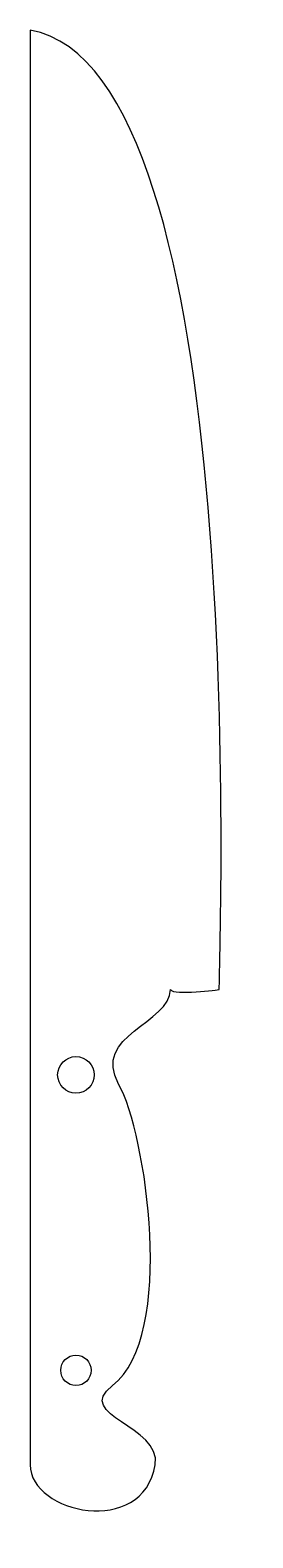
# Model space of a CAD drawing. Header units: centimetres. Extents: x -1.4 to 1.9, y -11.3 to 10.9.
import ezdxf

# ---------------------------------------------------------------- set-up
doc = ezdxf.new("R2010")
doc.units = ezdxf.units.CM
doc.header["$MEASUREMENT"] = 0
doc.layers.add('Camada 1', color=7, linetype='Continuous')

msp = doc.modelspace()

# ---------------------------------------------------------------- linework, layer by layer
at = {"layer": 'Camada 1'}
for points, knots in [([(1.38298, -3.23915), (1.38298, -3.23915), (0.70739, -3.32924), (0.66255, -3.23915), (0.66255, -3.23915), (0.66255, -3.73453), (-0.50842, -3.91474), (-0.10313, -4.63559), (-0.10313, -4.63559), (0.30213, -5.35642), (0.74885, -8.36889), (-0.19325, -9.09398), (-0.19325, -9.09398), (-0.77872, -9.54449), (0.53353, -9.68749), (0.43709, -10.26495), (0.43709, -10.26495), (0.25686, -11.34577), (-1.40949, -10.98578), (-1.40949, -10.26495), (-1.40949, -10.26495), (-1.40949, -10.26495), (-1.40949, 10.94717), (-1.40949, 10.94717), (-1.40949, 10.94717), (1.87796, 10.36168), (1.38298, -2.56356), (1.38298, -3.23915)], [0, 0, 0, 0, 0.125, 0.125, 0.125, 0.125, 0.25, 0.25, 0.25, 0.25, 0.375, 0.375, 0.375, 0.375, 0.5, 0.5, 0.5, 0.5, 0.625, 0.625, 0.625, 0.625, 0.75, 0.75, 0.75, 0.75, 1, 1, 1, 1]), ([(-0.7339, -4.77011), (-0.58499, -4.77011), (-0.464, -4.64914), (-0.464, -4.50023), (-0.464, -4.50023), (-0.464, -4.3513), (-0.58499, -4.23033), (-0.7339, -4.23033), (-0.7339, -4.23033), (-0.88281, -4.23033), (-1.0038, -4.3513), (-1.0038, -4.50023), (-1.0038, -4.50023), (-1.0038, -4.64914), (-0.88281, -4.77011), (-0.7339, -4.77011)], [0, 0, 0, 0, 0.2, 0.2, 0.2, 0.2, 0.4, 0.4, 0.4, 0.4, 0.6, 0.6, 0.6, 0.6, 1, 1, 1, 1]), ([(-0.7339, -9.09398), (-0.60952, -9.09398), (-0.50885, -8.99328), (-0.50885, -8.8689), (-0.50885, -8.8689), (-0.50885, -8.74455), (-0.60955, -8.64385), (-0.7339, -8.64385), (-0.7339, -8.64385), (-0.85825, -8.64385), (-0.95895, -8.74455), (-0.95895, -8.8689), (-0.95895, -8.8689), (-0.95896, -8.99328), (-0.85828, -9.09398), (-0.7339, -9.09398)], [0, 0, 0, 0, 0.2, 0.2, 0.2, 0.2, 0.4, 0.4, 0.4, 0.4, 0.6, 0.6, 0.6, 0.6, 1, 1, 1, 1])]:
    msp.add_open_spline(points, degree=3, knots=knots, dxfattribs=at)

doc.saveas('drawing.dxf')
